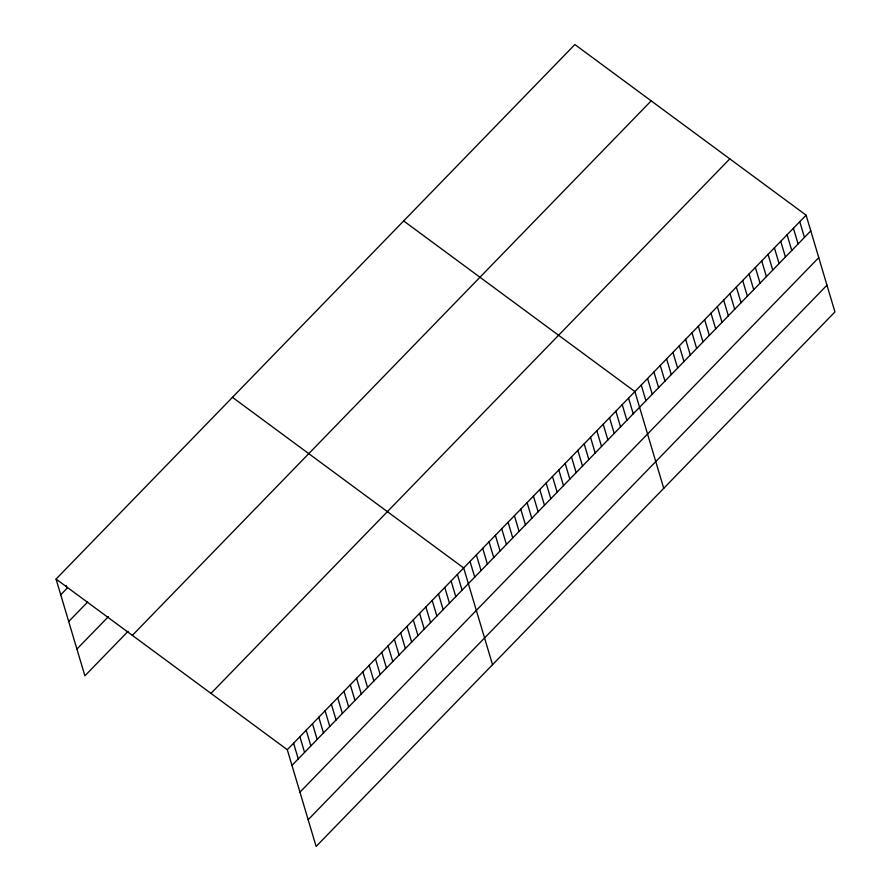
<?xml version="1.0" encoding="UTF-8"?>
<svg xmlns="http://www.w3.org/2000/svg" width="891" height="891" viewBox="0 0 891 891"><rect width="100%" height="100%" fill="white"/><g stroke="black" fill="none" stroke-linecap="round" stroke-linejoin="round"><path stroke-width="1.34" d="M56.055 579.072L574.873 44.55L806.11 215.177L834.945 311.928L316.127 846.45L287.292 749.699L56.055 579.072L84.89 675.823L128.092 631.318M60.733 594.776L67.025 588.283L66.246 585.665M68.707 621.517L87.608 602.049M76.916 649.071L108.424 616.628M132.358 635.383L651.176 100.861M210.978 693.398L729.796 158.876M287.292 749.699L806.11 215.177M291.97 765.402L810.788 230.88M299.944 792.155L818.762 257.622M308.163 819.709L826.982 285.187M403.656 220.946L634.893 391.572L663.739 488.324M232.451 397.33L463.688 567.968L492.534 664.708M799.773 221.714L804.45 237.418M793.424 228.241L798.102 243.945M787.087 234.779L791.765 250.482M780.739 241.316L785.428 257.009M774.402 247.843L779.079 263.547M768.064 254.381L772.742 270.084M761.716 260.907L766.405 276.611M755.379 267.445L760.056 283.149M749.041 273.971L753.719 289.675M742.693 280.509L747.382 296.213M736.356 287.047L741.034 302.74M730.019 293.573L734.696 309.277M723.67 300.111L728.359 315.815M717.333 306.638L722.011 322.342M710.996 313.175L715.673 328.879M704.647 319.702L709.336 335.406M698.31 326.24L702.988 341.944M691.973 332.777L696.651 348.481M685.625 339.304L690.313 355.008M679.287 345.842L683.965 361.546M672.95 352.368L677.628 368.072M666.602 358.906L671.291 374.61M660.264 365.444L664.942 381.136M653.927 371.97L658.605 387.674M647.579 378.508L652.257 394.212M641.242 385.035L645.919 400.738M628.556 398.099L633.234 413.803M622.219 404.637L626.896 420.34M615.87 411.174L620.559 426.878M609.533 417.701L614.211 433.405M603.196 424.239L607.874 439.942M596.847 430.765L601.536 446.469M590.51 437.303L595.188 453.007M584.173 443.841L588.851 459.533M577.825 450.367L582.514 466.071M571.487 456.905L576.165 472.609M565.15 463.431L569.828 479.135M558.802 469.969L563.491 485.673M552.465 476.496L557.142 492.2M546.127 483.033L550.805 498.737M539.779 489.571L544.468 505.275M533.442 496.098L538.119 511.802M527.104 502.635L531.782 518.339M520.756 509.162L525.434 524.866M514.419 515.7L519.097 531.404M508.07 522.237L512.759 537.93M501.733 528.764L506.411 544.468M495.396 535.302L500.074 551.006M489.048 541.828L493.737 557.532M482.71 548.366L487.388 564.07M476.373 554.893L481.051 570.596M470.025 561.43L474.714 577.134M457.384 574.45L462.073 590.154M451.091 580.943L455.769 596.647M444.787 587.436L449.465 603.14M438.483 593.929L443.172 609.633M432.191 600.423L436.868 616.115M425.887 606.905L430.565 622.609M419.583 613.398L424.272 629.102M413.29 619.891L417.968 635.595M406.987 626.384L411.664 642.077M400.694 632.866L405.372 648.57M394.39 639.359L399.068 655.063M388.086 645.852L392.775 661.556M381.793 652.346L386.471 668.05M375.49 658.828L380.167 674.532M369.186 665.321L373.875 681.025M362.893 671.814L367.571 687.518M356.589 678.307L361.267 694.011M350.286 684.8L354.974 700.493M343.993 691.282L348.671 706.986M337.689 697.776L342.367 713.479M331.385 704.269L336.074 719.973M325.092 710.762L329.77 726.466M318.789 717.244L323.466 732.948M312.485 723.737L317.174 739.441M306.192 730.23L310.87 745.934M299.888 736.723L304.566 752.427M293.585 743.217L298.273 758.909"/></g></svg>
